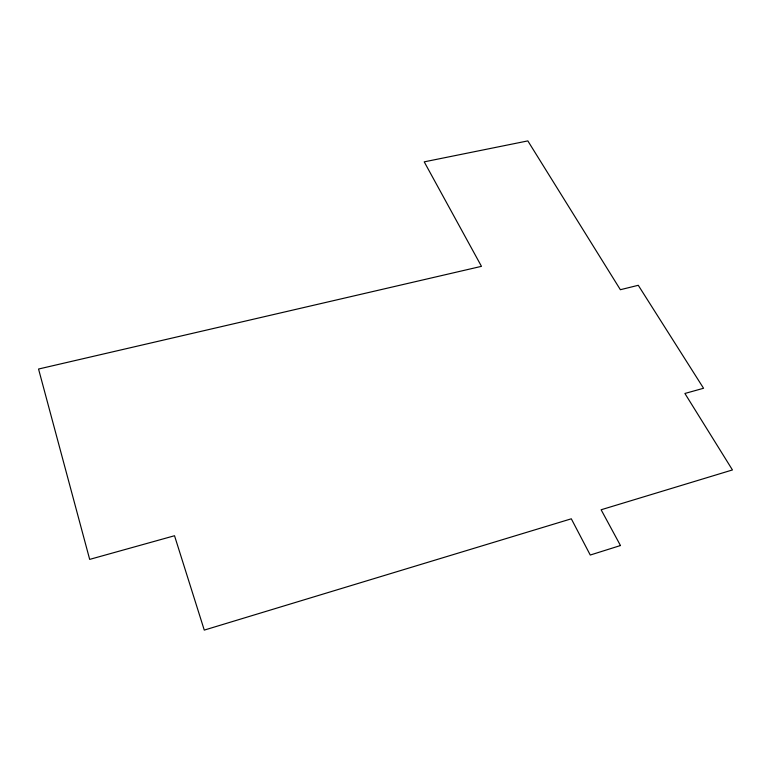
<?xml version="1.0" encoding="UTF-8"?>
<svg xmlns="http://www.w3.org/2000/svg" width="771" height="771" viewBox="0 0 771 771"><rect width="100%" height="100%" fill="white"/><g stroke="black" fill="none" stroke-linecap="round" stroke-linejoin="round"><path stroke-width="1.16" d="M620.472 545.54L590.258 555.033L571.311 518.806L204.267 630.1L174.525 535.739L89.677 559.389L38.55 369.03L481.47 266.342L424.214 161.852L527.836 140.9L620.376 289.713L638.272 285.299L703.557 388.266L684.899 393.47L732.45 469.944L601.12 509.766L620.472 545.54"/></g></svg>
